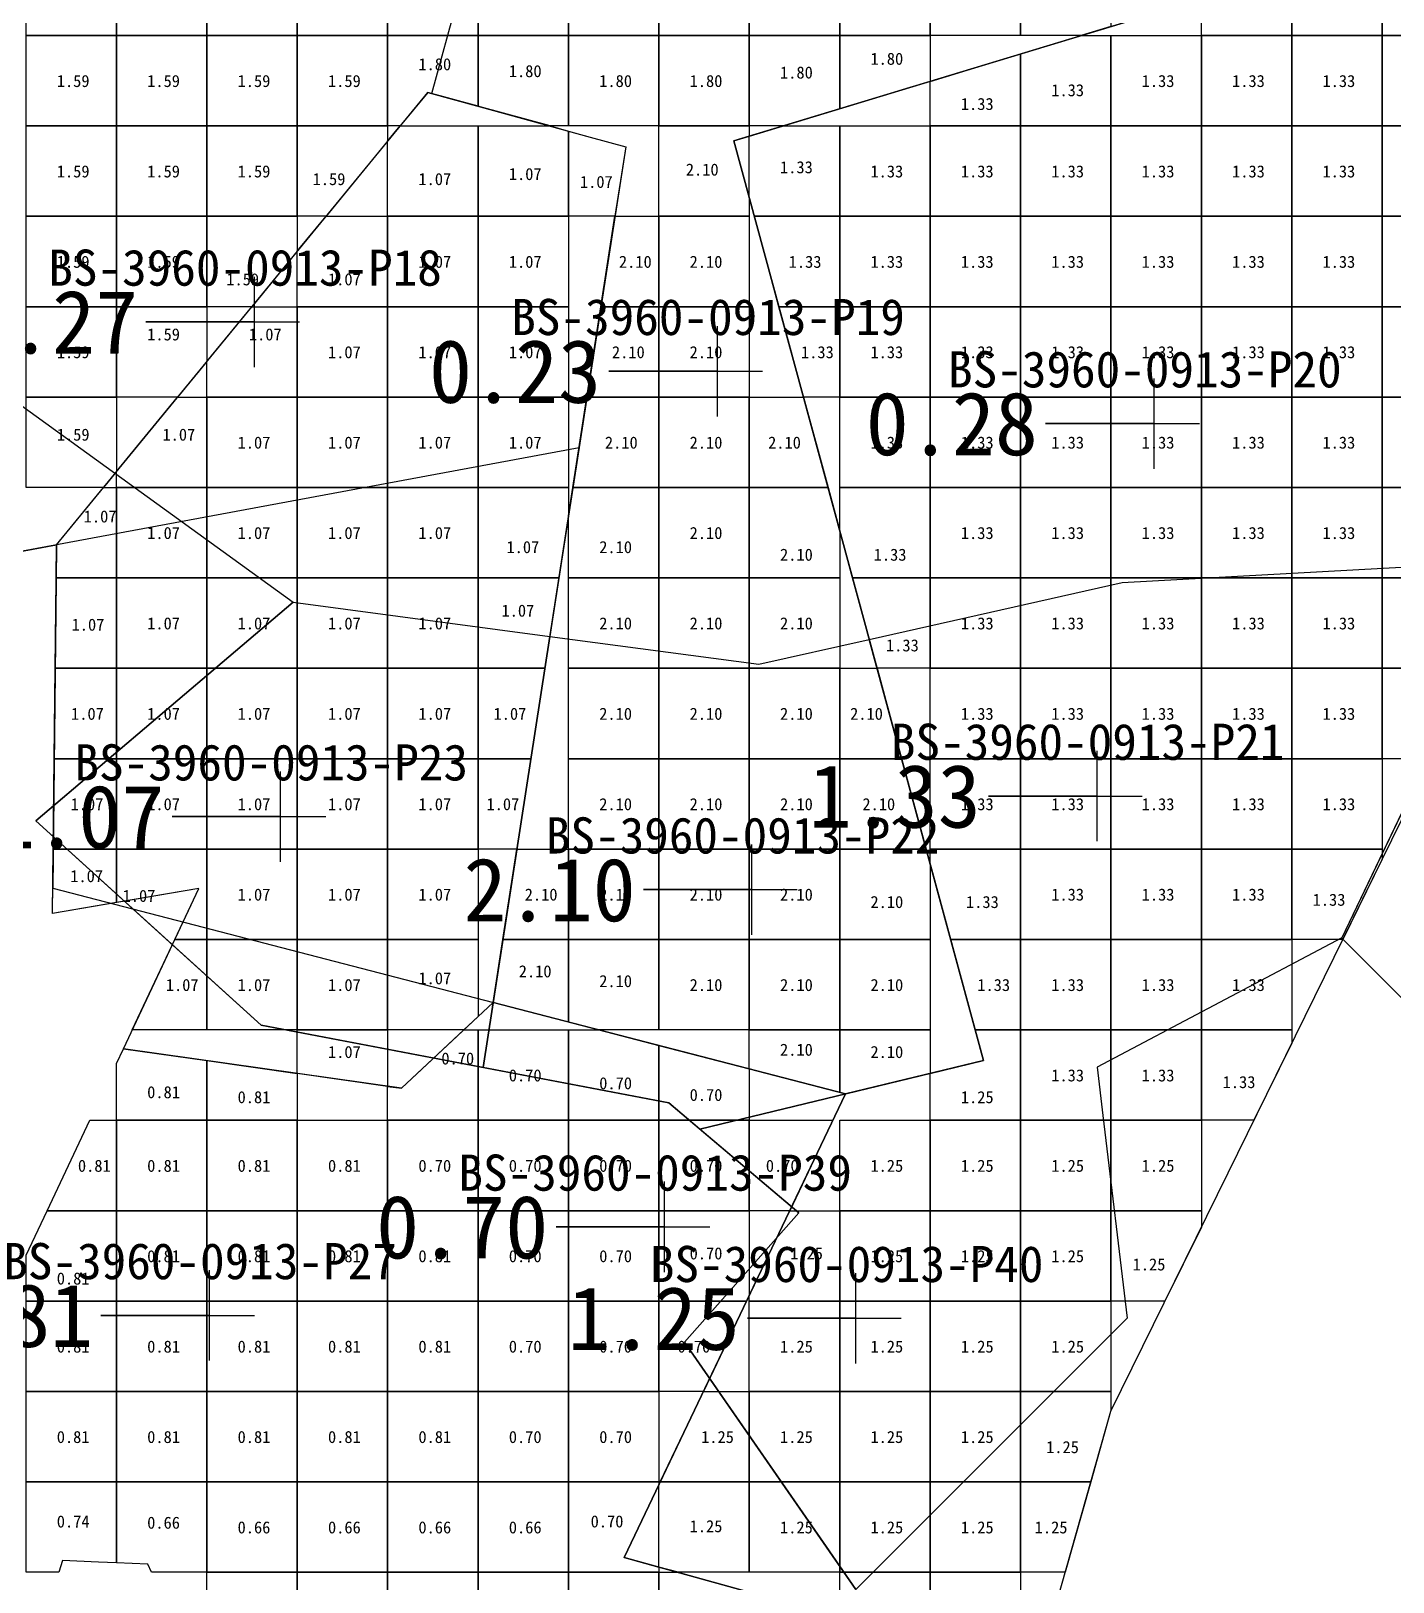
# Model space of a CAD drawing. Header units: metres. Extents: x 469944 to 470089, y 4349673 to 4349766.
# Drawn here: x 469987.31 to 470002.37, y 4349695.63 to 4349712.79 of the extents above; entities that cross this region are included whole.
import ezdxf

# ---------------------------------------------------------------- set-up
doc = ezdxf.new("R2010")
doc.units = ezdxf.units.M
for name, color, linetype in [('0.500-1.000', 4, 'Continuous'), ('1.000-1.500', 5, 'Continuous'), ('1.500-3.000', 1, 'Continuous'), ('点', 7, 'Continuous'), ('爆区方格网', 7, 'Continuous'), ('综合图_历史矿块', 7, 'Continuous'), ('钻孔', 7, 'Continuous')]:
    doc.layers.add(name, color=color, linetype=linetype)
doc.styles.add('CN_TTF', font='simsunb.ttf')

msp = doc.modelspace()

# ---------------------------------------------------------------- linework, layer by layer
at = {"color": 7}
msp.add_line((469991.741, 4349712.099), (469993.932, 4349720.064), dxfattribs=at)
at = {"layer": '0.500-1.000', "color": 4, "lineweight": 30}
msp.add_lwpolyline([(469978.303, 4349691.65), (469978.303, 4349691.65), (469976.85, 4349692.105), (469973.756, 4349696.124), (469973.373, 4349695.982), (469970.705, 4349698.39), (469975.784, 4349703.917), (469982.14, 4349697.607), (469982.78, 4349706.214), (469987.59, 4349707.106), (469987.586, 4349706.712), (469987.549, 4349703.306), (469996.319, 4349701.032), (469993.871, 4349695.905), (469998.433, 4349694.638), (469997.402, 4349691.007), (469995.542, 4349688.427), (469987.229, 4349694.527), (469986.458, 4349692.119), (469973.15, 4349698.134), (469978.528, 4349691.579), (469978.303, 4349691.65)], close=True, dxfattribs=at)
at = {"layer": '1.000-1.500', "color": 5, "lineweight": 30}
for points in [[(469998.433, 4349694.638), (469993.871, 4349695.905), (469996.319, 4349701.032), (469997.845, 4349701.403), (469996.528, 4349706.254), (469995.084, 4349711.574), (469995.256, 4349711.626), (469997.03, 4349712.164), (470001.599, 4349713.551), (470002.945, 4349713.959), (470006.837, 4349712.948), (470005.64, 4349710.512), (470003.317, 4349705.789), (470000.548, 4349700.155), (469999.25, 4349697.517), (469998.433, 4349694.638)], [(469989.166, 4349703.304), (469987.546, 4349703.026), (469987.586, 4349706.712), (469987.586, 4349706.712), (469987.59, 4349707.106), (469991.698, 4349712.111), (469992.278, 4349711.952), (469993.495, 4349711.617), (469993.887, 4349711.509), (469993.037, 4349706.022), (469992.42, 4349702.043), (469991.406, 4349701.094), (469988.331, 4349701.532), (469989.166, 4349703.304)]]:
    msp.add_lwpolyline(points, close=True, dxfattribs=at)
at = {"layer": '1.500-3.000', "color": 1, "lineweight": 30}
msp.add_lwpolyline([(470012.249, 4349724.514), (470009.254, 4349721.596), (470006.95, 4349721.8), (469999.133, 4349722.491), (470002.945, 4349713.959), (470001.599, 4349713.551), (469995.084, 4349711.574), (469996.528, 4349706.254), (469997.845, 4349701.403), (469996.319, 4349701.032), (469992.42, 4349702.043), (469993.371, 4349708.179), (469987.214, 4349707.037)], dxfattribs=at)
at = {"layer": '点', "color": 138, "true_color": 0x004c4c}
for p, q in [((469989.78, 4349709.072), (469989.78, 4349710.072)), ((469989.28, 4349709.572), (469990.28, 4349709.572)), ((469994.901, 4349708.526), (469994.901, 4349709.526)), ((469994.401, 4349709.026), (469995.401, 4349709.026)), ((469999.732, 4349707.947), (469999.732, 4349708.947)), ((469999.232, 4349708.447), (470000.232, 4349708.447)), ((469999.1, 4349703.827), (469999.1, 4349704.827)), ((469990.069, 4349703.599), (469990.069, 4349704.599)), ((469998.6, 4349704.327), (469999.6, 4349704.327)), ((469989.569, 4349704.099), (469990.569, 4349704.099)), ((469995.283, 4349702.791), (469995.283, 4349703.791)), ((469994.783, 4349703.291), (469995.783, 4349703.291)), ((469994.316, 4349699.061), (469994.316, 4349700.061)), ((469993.816, 4349699.561), (469994.816, 4349699.561)), ((469989.282, 4349698.082), (469989.282, 4349699.082)), ((469996.434, 4349698.05), (469996.434, 4349699.05)), ((469988.782, 4349698.582), (469989.782, 4349698.582)), ((469995.934, 4349698.55), (469996.934, 4349698.55))]:
    msp.add_line(p, q, dxfattribs=at)
at = {"layer": '爆区方格网', "color": 1}
for points in [[(469987.254, 4349712.74), (469987.254, 4349713.74), (469988.254, 4349713.74), (469988.254, 4349712.74), (469987.254, 4349712.74)], [(469988.254, 4349712.74), (469988.254, 4349713.74), (469989.254, 4349713.74), (469989.254, 4349712.74), (469988.254, 4349712.74)], [(469989.254, 4349712.74), (469989.254, 4349713.74), (469990.254, 4349713.74), (469990.254, 4349712.74), (469989.254, 4349712.74)], [(469990.254, 4349712.74), (469990.254, 4349713.74), (469991.254, 4349713.74), (469991.254, 4349712.74), (469990.254, 4349712.74)], [(469991.254, 4349712.74), (469991.254, 4349713.74), (469992.254, 4349713.74), (469992.254, 4349712.74), (469991.254, 4349712.74)], [(469992.254, 4349712.74), (469992.254, 4349713.74), (469993.254, 4349713.74), (469993.254, 4349712.74), (469992.254, 4349712.74)], [(469993.254, 4349712.74), (469993.254, 4349713.74), (469994.254, 4349713.74), (469994.254, 4349712.74), (469993.254, 4349712.74)], [(469994.254, 4349712.74), (469994.254, 4349713.74), (469995.254, 4349713.74), (469995.254, 4349712.74), (469994.254, 4349712.74)], [(469995.254, 4349712.74), (469995.254, 4349713.74), (469996.254, 4349713.74), (469996.254, 4349712.74), (469995.254, 4349712.74)], [(469996.254, 4349712.74), (469996.254, 4349713.74), (469997.254, 4349713.74), (469997.254, 4349712.74), (469996.254, 4349712.74)], [(469997.254, 4349712.74), (469997.254, 4349713.74), (469998.254, 4349713.74), (469998.254, 4349712.74), (469997.254, 4349712.74)], [(469998.254, 4349712.74), (469998.254, 4349713.74), (469999.254, 4349713.74), (469999.254, 4349712.839), (469998.926, 4349712.74), (469998.254, 4349712.74)], [(469987.254, 4349711.74), (469987.254, 4349712.74), (469988.254, 4349712.74), (469988.254, 4349711.74), (469987.254, 4349711.74)], [(469988.254, 4349711.74), (469988.254, 4349712.74), (469989.254, 4349712.74), (469989.254, 4349711.74), (469988.254, 4349711.74)], [(469989.254, 4349711.74), (469989.254, 4349712.74), (469990.254, 4349712.74), (469990.254, 4349711.74), (469989.254, 4349711.74)], [(469990.254, 4349711.74), (469990.254, 4349712.74), (469991.254, 4349712.74), (469991.254, 4349711.74), (469990.254, 4349711.74)], [(469991.254, 4349711.74), (469991.254, 4349712.74), (469992.254, 4349712.74), (469992.254, 4349711.958), (469991.698, 4349712.111), (469991.393, 4349711.74), (469991.254, 4349711.74)], [(469992.254, 4349712.74), (469993.254, 4349712.74), (469993.254, 4349711.74), (469993.05, 4349711.74), (469992.278, 4349711.952), (469992.254, 4349711.958), (469992.254, 4349712.74)], [(469993.254, 4349711.74), (469993.254, 4349712.74), (469994.254, 4349712.74), (469994.254, 4349711.74), (469993.254, 4349711.74)], [(469994.254, 4349711.74), (469994.254, 4349712.74), (469995.254, 4349712.74), (469995.254, 4349711.74), (469994.254, 4349711.74)], [(469995.254, 4349711.74), (469995.254, 4349712.74), (469996.254, 4349712.74), (469996.254, 4349711.929), (469995.631, 4349711.74), (469995.254, 4349711.74)], [(469996.254, 4349712.74), (469997.254, 4349712.74), (469997.254, 4349712.232), (469997.03, 4349712.164), (469996.254, 4349711.929), (469996.254, 4349712.74)], [(469987.254, 4349710.74), (469987.254, 4349711.74), (469988.254, 4349711.74), (469988.254, 4349710.74), (469987.254, 4349710.74)], [(469988.254, 4349710.74), (469988.254, 4349711.74), (469989.254, 4349711.74), (469989.254, 4349710.74), (469988.254, 4349710.74)], [(469989.254, 4349710.74), (469989.254, 4349711.74), (469990.254, 4349711.74), (469990.254, 4349710.74), (469989.254, 4349710.74)], [(469990.254, 4349710.74), (469990.254, 4349711.74), (469991.254, 4349711.74), (469991.254, 4349711.571), (469990.572, 4349710.74), (469990.254, 4349710.74)], [(469995.254, 4349710.74), (469994.254, 4349710.74), (469994.254, 4349711.74), (469995.254, 4349711.74), (469995.254, 4349711.625), (469995.084, 4349711.574), (469995.254, 4349710.946), (469995.254, 4349710.74)], [(469987.254, 4349709.74), (469987.254, 4349710.74), (469988.254, 4349710.74), (469988.254, 4349709.74), (469987.254, 4349709.74)], [(469988.254, 4349709.74), (469988.254, 4349710.74), (469989.254, 4349710.74), (469989.254, 4349709.74), (469988.254, 4349709.74)], [(469989.254, 4349709.74), (469989.254, 4349710.74), (469990.254, 4349710.74), (469990.254, 4349710.353), (469989.751, 4349709.74), (469989.254, 4349709.74)], [(469994.254, 4349710.74), (469994.254, 4349709.74), (469993.613, 4349709.74), (469993.768, 4349710.74), (469994.254, 4349710.74)], [(469994.254, 4349709.74), (469994.254, 4349710.74), (469995.254, 4349710.74), (469995.254, 4349709.74), (469994.254, 4349709.74)], [(469987.254, 4349708.74), (469987.254, 4349709.74), (469988.254, 4349709.74), (469988.254, 4349708.74), (469987.254, 4349708.74)], [(469988.254, 4349708.74), (469988.254, 4349709.74), (469989.254, 4349709.74), (469989.254, 4349709.134), (469988.93, 4349708.74), (469988.254, 4349708.74)], [(469994.254, 4349709.74), (469994.254, 4349708.74), (469993.458, 4349708.74), (469993.613, 4349709.74), (469994.254, 4349709.74)], [(469994.254, 4349708.74), (469994.254, 4349709.74), (469995.254, 4349709.74), (469995.254, 4349708.74), (469994.254, 4349708.74)], [(469987.254, 4349707.74), (469987.254, 4349708.74), (469988.254, 4349708.74), (469988.254, 4349707.916), (469988.11, 4349707.74), (469987.254, 4349707.74)], [(469994.254, 4349708.74), (469994.254, 4349707.74), (469993.303, 4349707.74), (469993.458, 4349708.74), (469994.254, 4349708.74)], [(469994.254, 4349707.74), (469994.254, 4349708.74), (469995.254, 4349708.74), (469995.254, 4349707.74), (469994.254, 4349707.74)], [(469995.254, 4349707.74), (469995.254, 4349708.74), (469995.853, 4349708.74), (469996.125, 4349707.74), (469995.254, 4349707.74)], [(469994.254, 4349707.74), (469994.254, 4349706.74), (469993.254, 4349706.74), (469993.254, 4349707.428), (469993.303, 4349707.74), (469994.254, 4349707.74)], [(469994.254, 4349706.74), (469994.254, 4349707.74), (469995.254, 4349707.74), (469995.254, 4349706.74), (469994.254, 4349706.74)], [(469996.254, 4349706.74), (469995.254, 4349706.74), (469995.254, 4349707.74), (469996.125, 4349707.74), (469996.254, 4349707.261), (469996.254, 4349706.74)], [(469993.254, 4349705.74), (469993.254, 4349706.74), (469994.254, 4349706.74), (469994.254, 4349705.74), (469993.254, 4349705.74)], [(469994.254, 4349705.74), (469994.254, 4349706.74), (469995.254, 4349706.74), (469995.254, 4349705.74), (469994.254, 4349705.74)], [(469995.254, 4349705.74), (469995.254, 4349706.74), (469996.254, 4349706.74), (469996.254, 4349705.74), (469995.254, 4349705.74)], [(469993.254, 4349704.74), (469993.254, 4349705.74), (469994.254, 4349705.74), (469994.254, 4349704.74), (469993.254, 4349704.74)], [(469994.254, 4349704.74), (469994.254, 4349705.74), (469995.254, 4349705.74), (469995.254, 4349704.74), (469994.254, 4349704.74)], [(469995.254, 4349704.74), (469995.254, 4349705.74), (469996.254, 4349705.74), (469996.254, 4349704.74), (469995.254, 4349704.74)], [(469996.254, 4349704.74), (469996.254, 4349705.74), (469996.668, 4349705.74), (469996.939, 4349704.74), (469996.254, 4349704.74)], [(469993.254, 4349703.74), (469993.254, 4349704.74), (469994.254, 4349704.74), (469994.254, 4349703.74), (469993.254, 4349703.74)], [(469994.254, 4349703.74), (469994.254, 4349704.74), (469995.254, 4349704.74), (469995.254, 4349703.74), (469994.254, 4349703.74)], [(469995.254, 4349703.74), (469995.254, 4349704.74), (469996.254, 4349704.74), (469996.254, 4349703.74), (469995.254, 4349703.74)], [(469996.254, 4349703.74), (469996.254, 4349704.74), (469996.939, 4349704.74), (469997.21, 4349703.74), (469996.254, 4349703.74)], [(469993.254, 4349703.74), (469993.254, 4349702.74), (469992.528, 4349702.74), (469992.683, 4349703.74), (469993.254, 4349703.74)], [(469993.254, 4349702.74), (469993.254, 4349703.74), (469994.254, 4349703.74), (469994.254, 4349702.74), (469993.254, 4349702.74)], [(469994.254, 4349702.74), (469994.254, 4349703.74), (469995.254, 4349703.74), (469995.254, 4349702.74), (469994.254, 4349702.74)], [(469995.254, 4349702.74), (469995.254, 4349703.74), (469996.254, 4349703.74), (469996.254, 4349702.74), (469995.254, 4349702.74)], [(469997.254, 4349702.74), (469996.254, 4349702.74), (469996.254, 4349703.74), (469997.21, 4349703.74), (469997.254, 4349703.577), (469997.254, 4349702.74)], [(469993.254, 4349702.74), (469993.254, 4349701.827), (469992.42, 4349702.043), (469992.528, 4349702.74), (469993.254, 4349702.74)], [(469993.254, 4349702.74), (469994.254, 4349702.74), (469994.254, 4349701.74), (469993.59, 4349701.74), (469993.254, 4349701.827), (469993.254, 4349702.74)], [(469994.254, 4349701.74), (469994.254, 4349702.74), (469995.254, 4349702.74), (469995.254, 4349701.74), (469994.254, 4349701.74)], [(469995.254, 4349701.74), (469995.254, 4349702.74), (469996.254, 4349702.74), (469996.254, 4349701.74), (469995.254, 4349701.74)], [(469996.254, 4349701.74), (469996.254, 4349702.74), (469997.254, 4349702.74), (469997.254, 4349701.74), (469996.254, 4349701.74)], [(469995.254, 4349701.74), (469996.254, 4349701.74), (469996.254, 4349701.049), (469995.254, 4349701.308), (469995.254, 4349701.74)], [(469996.254, 4349701.74), (469997.254, 4349701.74), (469997.254, 4349701.259), (469996.319, 4349701.032), (469996.254, 4349701.049), (469996.254, 4349701.74)]]:
    msp.add_lwpolyline(points, close=True, dxfattribs=at)
at = {"layer": '爆区方格网', "color": 5}
for points in [[(470002.254, 4349713.74), (470002.254, 4349712.74), (470001.254, 4349712.74), (470001.254, 4349713.446), (470001.599, 4349713.551), (470002.221, 4349713.74), (470002.254, 4349713.74)], [(470002.254, 4349712.74), (470002.254, 4349713.74), (470003.254, 4349713.74), (470003.254, 4349712.74), (470002.254, 4349712.74)], [(470001.254, 4349712.74), (470000.254, 4349712.74), (470000.254, 4349713.143), (470001.254, 4349713.446), (470001.254, 4349712.74)], [(469999.254, 4349712.74), (469999.254, 4349711.74), (469998.254, 4349711.74), (469998.254, 4349712.536), (469998.926, 4349712.74), (469999.254, 4349712.74)], [(469999.254, 4349711.74), (469999.254, 4349712.74), (470000.254, 4349712.74), (470000.254, 4349711.74), (469999.254, 4349711.74)], [(470000.254, 4349711.74), (470000.254, 4349712.74), (470001.254, 4349712.74), (470001.254, 4349711.74), (470000.254, 4349711.74)], [(470001.254, 4349711.74), (470001.254, 4349712.74), (470002.254, 4349712.74), (470002.254, 4349711.74), (470001.254, 4349711.74)], [(470002.254, 4349711.74), (470002.254, 4349712.74), (470003.254, 4349712.74), (470003.254, 4349711.74), (470002.254, 4349711.74)], [(469998.254, 4349711.74), (469997.254, 4349711.74), (469997.254, 4349712.232), (469998.254, 4349712.536), (469998.254, 4349711.74)], [(469992.254, 4349711.74), (469992.254, 4349710.74), (469991.254, 4349710.74), (469991.254, 4349711.571), (469991.393, 4349711.74), (469992.254, 4349711.74)], [(469993.254, 4349710.74), (469992.254, 4349710.74), (469992.254, 4349711.74), (469993.05, 4349711.74), (469993.254, 4349711.683), (469993.254, 4349710.74)], [(469993.254, 4349710.74), (469993.254, 4349711.683), (469993.495, 4349711.617), (469993.887, 4349711.509), (469993.768, 4349710.74), (469993.254, 4349710.74)], [(469996.254, 4349711.74), (469996.254, 4349710.74), (469995.31, 4349710.74), (469995.254, 4349710.946), (469995.254, 4349711.625), (469995.256, 4349711.626), (469995.631, 4349711.74), (469996.254, 4349711.74)], [(469996.254, 4349710.74), (469996.254, 4349711.74), (469997.254, 4349711.74), (469997.254, 4349710.74), (469996.254, 4349710.74)], [(469997.254, 4349710.74), (469997.254, 4349711.74), (469998.254, 4349711.74), (469998.254, 4349710.74), (469997.254, 4349710.74)], [(469998.254, 4349710.74), (469998.254, 4349711.74), (469999.254, 4349711.74), (469999.254, 4349710.74), (469998.254, 4349710.74)], [(469999.254, 4349710.74), (469999.254, 4349711.74), (470000.254, 4349711.74), (470000.254, 4349710.74), (469999.254, 4349710.74)], [(470000.254, 4349710.74), (470000.254, 4349711.74), (470001.254, 4349711.74), (470001.254, 4349710.74), (470000.254, 4349710.74)], [(470001.254, 4349710.74), (470001.254, 4349711.74), (470002.254, 4349711.74), (470002.254, 4349710.74), (470001.254, 4349710.74)], [(470002.254, 4349710.74), (470002.254, 4349711.74), (470003.254, 4349711.74), (470003.254, 4349710.74), (470002.254, 4349710.74)], [(469991.254, 4349710.74), (469991.254, 4349709.74), (469990.254, 4349709.74), (469990.254, 4349710.353), (469990.572, 4349710.74), (469991.254, 4349710.74)], [(469991.254, 4349709.74), (469991.254, 4349710.74), (469992.254, 4349710.74), (469992.254, 4349709.74), (469991.254, 4349709.74)], [(469992.254, 4349709.74), (469992.254, 4349710.74), (469993.254, 4349710.74), (469993.254, 4349709.74), (469992.254, 4349709.74)], [(469996.254, 4349710.74), (469996.254, 4349709.74), (469995.582, 4349709.74), (469995.31, 4349710.74), (469996.254, 4349710.74)], [(469996.254, 4349709.74), (469996.254, 4349710.74), (469997.254, 4349710.74), (469997.254, 4349709.74), (469996.254, 4349709.74)], [(469997.254, 4349709.74), (469997.254, 4349710.74), (469998.254, 4349710.74), (469998.254, 4349709.74), (469997.254, 4349709.74)], [(469998.254, 4349709.74), (469998.254, 4349710.74), (469999.254, 4349710.74), (469999.254, 4349709.74), (469998.254, 4349709.74)], [(469999.254, 4349709.74), (469999.254, 4349710.74), (470000.254, 4349710.74), (470000.254, 4349709.74), (469999.254, 4349709.74)], [(470000.254, 4349709.74), (470000.254, 4349710.74), (470001.254, 4349710.74), (470001.254, 4349709.74), (470000.254, 4349709.74)], [(470001.254, 4349709.74), (470001.254, 4349710.74), (470002.254, 4349710.74), (470002.254, 4349709.74), (470001.254, 4349709.74)], [(470002.254, 4349709.74), (470002.254, 4349710.74), (470003.254, 4349710.74), (470003.254, 4349709.74), (470002.254, 4349709.74)], [(469990.254, 4349709.74), (469990.254, 4349708.74), (469989.254, 4349708.74), (469989.254, 4349709.134), (469989.751, 4349709.74), (469990.254, 4349709.74)], [(469990.254, 4349708.74), (469990.254, 4349709.74), (469991.254, 4349709.74), (469991.254, 4349708.74), (469990.254, 4349708.74)], [(469991.254, 4349708.74), (469991.254, 4349709.74), (469992.254, 4349709.74), (469992.254, 4349708.74), (469991.254, 4349708.74)], [(469992.254, 4349708.74), (469992.254, 4349709.74), (469993.254, 4349709.74), (469993.254, 4349708.74), (469992.254, 4349708.74)], [(469996.254, 4349709.74), (469996.254, 4349708.74), (469995.853, 4349708.74), (469995.582, 4349709.74), (469996.254, 4349709.74)], [(469996.254, 4349708.74), (469996.254, 4349709.74), (469997.254, 4349709.74), (469997.254, 4349708.74), (469996.254, 4349708.74)], [(469997.254, 4349708.74), (469997.254, 4349709.74), (469998.254, 4349709.74), (469998.254, 4349708.74), (469997.254, 4349708.74)], [(469998.254, 4349708.74), (469998.254, 4349709.74), (469999.254, 4349709.74), (469999.254, 4349708.74), (469998.254, 4349708.74)], [(469999.254, 4349708.74), (469999.254, 4349709.74), (470000.254, 4349709.74), (470000.254, 4349708.74), (469999.254, 4349708.74)], [(470000.254, 4349708.74), (470000.254, 4349709.74), (470001.254, 4349709.74), (470001.254, 4349708.74), (470000.254, 4349708.74)], [(470001.254, 4349708.74), (470001.254, 4349709.74), (470002.254, 4349709.74), (470002.254, 4349708.74), (470001.254, 4349708.74)], [(470002.254, 4349708.74), (470002.254, 4349709.74), (470003.254, 4349709.74), (470003.254, 4349708.74), (470002.254, 4349708.74)], [(469989.254, 4349708.74), (469989.254, 4349707.74), (469988.254, 4349707.74), (469988.254, 4349707.916), (469988.93, 4349708.74), (469989.254, 4349708.74)], [(469989.254, 4349707.74), (469989.254, 4349708.74), (469990.254, 4349708.74), (469990.254, 4349707.74), (469989.254, 4349707.74)], [(469990.254, 4349707.74), (469990.254, 4349708.74), (469991.254, 4349708.74), (469991.254, 4349707.74), (469990.254, 4349707.74)], [(469991.254, 4349707.74), (469991.254, 4349708.74), (469992.254, 4349708.74), (469992.254, 4349707.74), (469991.254, 4349707.74)], [(469992.254, 4349707.74), (469992.254, 4349708.74), (469993.254, 4349708.74), (469993.254, 4349707.74), (469992.254, 4349707.74)], [(469996.254, 4349707.74), (469996.254, 4349708.74), (469997.254, 4349708.74), (469997.254, 4349707.74), (469996.254, 4349707.74)], [(469997.254, 4349707.74), (469997.254, 4349708.74), (469998.254, 4349708.74), (469998.254, 4349707.74), (469997.254, 4349707.74)], [(469998.254, 4349707.74), (469998.254, 4349708.74), (469999.254, 4349708.74), (469999.254, 4349707.74), (469998.254, 4349707.74)], [(469999.254, 4349707.74), (469999.254, 4349708.74), (470000.254, 4349708.74), (470000.254, 4349707.74), (469999.254, 4349707.74)], [(470000.254, 4349707.74), (470000.254, 4349708.74), (470001.254, 4349708.74), (470001.254, 4349707.74), (470000.254, 4349707.74)], [(470001.254, 4349707.74), (470001.254, 4349708.74), (470002.254, 4349708.74), (470002.254, 4349707.74), (470001.254, 4349707.74)], [(470002.254, 4349707.74), (470002.254, 4349708.74), (470003.254, 4349708.74), (470003.254, 4349707.74), (470002.254, 4349707.74)], [(469988.254, 4349707.74), (469988.254, 4349706.74), (469987.586, 4349706.74), (469987.59, 4349707.106), (469988.11, 4349707.74), (469988.254, 4349707.74)], [(469988.254, 4349706.74), (469988.254, 4349707.74), (469989.254, 4349707.74), (469989.254, 4349706.74), (469988.254, 4349706.74)], [(469989.254, 4349706.74), (469989.254, 4349707.74), (469990.254, 4349707.74), (469990.254, 4349706.74), (469989.254, 4349706.74)], [(469990.254, 4349706.74), (469990.254, 4349707.74), (469991.254, 4349707.74), (469991.254, 4349706.74), (469990.254, 4349706.74)], [(469991.254, 4349706.74), (469991.254, 4349707.74), (469992.254, 4349707.74), (469992.254, 4349706.74), (469991.254, 4349706.74)], [(469992.254, 4349706.74), (469992.254, 4349707.74), (469993.254, 4349707.74), (469993.254, 4349707.428), (469993.148, 4349706.74), (469992.254, 4349706.74)], [(469996.254, 4349707.74), (469997.254, 4349707.74), (469997.254, 4349706.74), (469996.396, 4349706.74), (469996.254, 4349707.261), (469996.254, 4349707.74)], [(469997.254, 4349706.74), (469997.254, 4349707.74), (469998.254, 4349707.74), (469998.254, 4349706.74), (469997.254, 4349706.74)], [(469998.254, 4349706.74), (469998.254, 4349707.74), (469999.254, 4349707.74), (469999.254, 4349706.74), (469998.254, 4349706.74)], [(469999.254, 4349706.74), (469999.254, 4349707.74), (470000.254, 4349707.74), (470000.254, 4349706.74), (469999.254, 4349706.74)], [(470000.254, 4349706.74), (470000.254, 4349707.74), (470001.254, 4349707.74), (470001.254, 4349706.74), (470000.254, 4349706.74)], [(470001.254, 4349706.74), (470001.254, 4349707.74), (470002.254, 4349707.74), (470002.254, 4349706.74), (470001.254, 4349706.74)], [(470002.254, 4349706.74), (470002.254, 4349707.74), (470003.254, 4349707.74), (470003.254, 4349706.74), (470002.254, 4349706.74)], [(469988.254, 4349706.74), (469988.254, 4349705.74), (469987.575, 4349705.74), (469987.586, 4349706.712), (469987.586, 4349706.712), (469987.586, 4349706.74), (469988.254, 4349706.74)], [(469988.254, 4349705.74), (469988.254, 4349706.74), (469989.254, 4349706.74), (469989.254, 4349705.74), (469988.254, 4349705.74)], [(469989.254, 4349705.74), (469989.254, 4349706.74), (469990.254, 4349706.74), (469990.254, 4349705.74), (469989.254, 4349705.74)], [(469990.254, 4349705.74), (469990.254, 4349706.74), (469991.254, 4349706.74), (469991.254, 4349705.74), (469990.254, 4349705.74)], [(469991.254, 4349705.74), (469991.254, 4349706.74), (469992.254, 4349706.74), (469992.254, 4349705.74), (469991.254, 4349705.74)], [(469992.254, 4349705.74), (469992.254, 4349706.74), (469993.148, 4349706.74), (469993.037, 4349706.022), (469992.993, 4349705.74), (469992.254, 4349705.74)], [(469997.254, 4349706.74), (469997.254, 4349705.74), (469996.668, 4349705.74), (469996.528, 4349706.254), (469996.396, 4349706.74), (469997.254, 4349706.74)], [(469997.254, 4349705.74), (469997.254, 4349706.74), (469998.254, 4349706.74), (469998.254, 4349705.74), (469997.254, 4349705.74)], [(469998.254, 4349705.74), (469998.254, 4349706.74), (469999.254, 4349706.74), (469999.254, 4349705.74), (469998.254, 4349705.74)], [(469999.254, 4349705.74), (469999.254, 4349706.74), (470000.254, 4349706.74), (470000.254, 4349705.74), (469999.254, 4349705.74)], [(470000.254, 4349705.74), (470000.254, 4349706.74), (470001.254, 4349706.74), (470001.254, 4349705.74), (470000.254, 4349705.74)], [(470001.254, 4349705.74), (470001.254, 4349706.74), (470002.254, 4349706.74), (470002.254, 4349705.74), (470001.254, 4349705.74)], [(470002.254, 4349705.74), (470002.254, 4349706.74), (470003.254, 4349706.74), (470003.254, 4349705.74), (470002.254, 4349705.74)], [(469988.254, 4349705.74), (469988.254, 4349704.74), (469987.565, 4349704.74), (469987.575, 4349705.74), (469988.254, 4349705.74)], [(469988.254, 4349704.74), (469988.254, 4349705.74), (469989.254, 4349705.74), (469989.254, 4349704.74), (469988.254, 4349704.74)], [(469989.254, 4349704.74), (469989.254, 4349705.74), (469990.254, 4349705.74), (469990.254, 4349704.74), (469989.254, 4349704.74)], [(469990.254, 4349704.74), (469990.254, 4349705.74), (469991.254, 4349705.74), (469991.254, 4349704.74), (469990.254, 4349704.74)], [(469991.254, 4349704.74), (469991.254, 4349705.74), (469992.254, 4349705.74), (469992.254, 4349704.74), (469991.254, 4349704.74)], [(469992.254, 4349704.74), (469992.254, 4349705.74), (469992.993, 4349705.74), (469992.838, 4349704.74), (469992.254, 4349704.74)], [(469997.254, 4349704.74), (469997.254, 4349705.74), (469998.254, 4349705.74), (469998.254, 4349704.74), (469997.254, 4349704.74)], [(469998.254, 4349704.74), (469998.254, 4349705.74), (469999.254, 4349705.74), (469999.254, 4349704.74), (469998.254, 4349704.74)], [(469999.254, 4349704.74), (469999.254, 4349705.74), (470000.254, 4349705.74), (470000.254, 4349704.74), (469999.254, 4349704.74)], [(470000.254, 4349704.74), (470000.254, 4349705.74), (470001.254, 4349705.74), (470001.254, 4349704.74), (470000.254, 4349704.74)], [(470001.254, 4349704.74), (470001.254, 4349705.74), (470002.254, 4349705.74), (470002.254, 4349704.74), (470001.254, 4349704.74)], [(470002.254, 4349704.74), (470002.254, 4349705.74), (470003.254, 4349705.74), (470003.254, 4349705.661), (470002.801, 4349704.74), (470002.254, 4349704.74)], [(469988.254, 4349704.74), (469988.254, 4349703.74), (469987.554, 4349703.74), (469987.565, 4349704.74), (469988.254, 4349704.74)], [(469988.254, 4349703.74), (469988.254, 4349704.74), (469989.254, 4349704.74), (469989.254, 4349703.74), (469988.254, 4349703.74)], [(469989.254, 4349703.74), (469989.254, 4349704.74), (469990.254, 4349704.74), (469990.254, 4349703.74), (469989.254, 4349703.74)], [(469990.254, 4349703.74), (469990.254, 4349704.74), (469991.254, 4349704.74), (469991.254, 4349703.74), (469990.254, 4349703.74)], [(469991.254, 4349703.74), (469991.254, 4349704.74), (469992.254, 4349704.74), (469992.254, 4349703.74), (469991.254, 4349703.74)], [(469992.254, 4349703.74), (469992.254, 4349704.74), (469992.838, 4349704.74), (469992.683, 4349703.74), (469992.254, 4349703.74)], [(469997.254, 4349703.74), (469997.254, 4349704.74), (469998.254, 4349704.74), (469998.254, 4349703.74), (469997.254, 4349703.74)], [(469998.254, 4349703.74), (469998.254, 4349704.74), (469999.254, 4349704.74), (469999.254, 4349703.74), (469998.254, 4349703.74)], [(469999.254, 4349703.74), (469999.254, 4349704.74), (470000.254, 4349704.74), (470000.254, 4349703.74), (469999.254, 4349703.74)], [(470000.254, 4349703.74), (470000.254, 4349704.74), (470001.254, 4349704.74), (470001.254, 4349703.74), (470000.254, 4349703.74)], [(470001.254, 4349703.74), (470001.254, 4349704.74), (470002.254, 4349704.74), (470002.254, 4349703.74), (470001.254, 4349703.74)], [(469988.254, 4349703.74), (469988.254, 4349703.148), (469987.546, 4349703.026), (469987.554, 4349703.74), (469988.254, 4349703.74)], [(469988.254, 4349703.74), (469989.254, 4349703.74), (469989.254, 4349702.74), (469988.901, 4349702.74), (469989.166, 4349703.304), (469988.254, 4349703.148), (469988.254, 4349703.74)], [(469989.254, 4349702.74), (469989.254, 4349703.74), (469990.254, 4349703.74), (469990.254, 4349702.74), (469989.254, 4349702.74)], [(469990.254, 4349702.74), (469990.254, 4349703.74), (469991.254, 4349703.74), (469991.254, 4349702.74), (469990.254, 4349702.74)], [(469991.254, 4349702.74), (469991.254, 4349703.74), (469992.254, 4349703.74), (469992.254, 4349702.74), (469991.254, 4349702.74)], [(469997.254, 4349703.74), (469998.254, 4349703.74), (469998.254, 4349702.74), (469997.482, 4349702.74), (469997.254, 4349703.577), (469997.254, 4349703.74)], [(469998.254, 4349702.74), (469998.254, 4349703.74), (469999.254, 4349703.74), (469999.254, 4349702.74), (469998.254, 4349702.74)], [(469999.254, 4349702.74), (469999.254, 4349703.74), (470000.254, 4349703.74), (470000.254, 4349702.74), (469999.254, 4349702.74)], [(470000.254, 4349702.74), (470000.254, 4349703.74), (470001.254, 4349703.74), (470001.254, 4349702.74), (470000.254, 4349702.74)], [(470001.254, 4349702.74), (470001.254, 4349703.74), (470002.254, 4349703.74), (470002.254, 4349703.627), (470001.818, 4349702.74), (470001.254, 4349702.74)], [(469989.254, 4349702.74), (469989.254, 4349701.74), (469988.429, 4349701.74), (469988.901, 4349702.74), (469989.254, 4349702.74)], [(469989.254, 4349701.74), (469989.254, 4349702.74), (469990.254, 4349702.74), (469990.254, 4349701.74), (469989.254, 4349701.74)], [(469990.254, 4349701.74), (469990.254, 4349702.74), (469991.254, 4349702.74), (469991.254, 4349701.74), (469990.254, 4349701.74)], [(469991.254, 4349701.74), (469991.254, 4349702.74), (469992.254, 4349702.74), (469992.254, 4349701.888), (469992.096, 4349701.74), (469991.254, 4349701.74)], [(469998.254, 4349702.74), (469998.254, 4349701.74), (469997.753, 4349701.74), (469997.482, 4349702.74), (469998.254, 4349702.74)], [(469998.254, 4349701.74), (469998.254, 4349702.74), (469999.254, 4349702.74), (469999.254, 4349701.74), (469998.254, 4349701.74)], [(469999.254, 4349701.74), (469999.254, 4349702.74), (470000.254, 4349702.74), (470000.254, 4349701.74), (469999.254, 4349701.74)], [(470000.254, 4349701.74), (470000.254, 4349702.74), (470001.254, 4349702.74), (470001.254, 4349701.74), (470000.254, 4349701.74)], [(469990.254, 4349701.74), (469991.254, 4349701.74), (469991.254, 4349701.115), (469990.254, 4349701.258), (469990.254, 4349701.74)], [(469998.254, 4349701.74), (469998.254, 4349700.74), (469997.254, 4349700.74), (469997.254, 4349701.259), (469997.845, 4349701.403), (469997.753, 4349701.74), (469998.254, 4349701.74)], [(469998.254, 4349700.74), (469998.254, 4349701.74), (469999.254, 4349701.74), (469999.254, 4349700.74), (469998.254, 4349700.74)], [(469999.254, 4349700.74), (469999.254, 4349701.74), (470000.254, 4349701.74), (470000.254, 4349700.74), (469999.254, 4349700.74)], [(470000.254, 4349700.74), (470000.254, 4349701.74), (470001.254, 4349701.74), (470001.254, 4349701.593), (470000.835, 4349700.74), (470000.254, 4349700.74)], [(469996.254, 4349699.74), (469996.254, 4349700.74), (469997.254, 4349700.74), (469997.254, 4349699.74), (469996.254, 4349699.74)], [(469997.254, 4349699.74), (469997.254, 4349700.74), (469998.254, 4349700.74), (469998.254, 4349699.74), (469997.254, 4349699.74)], [(469998.254, 4349699.74), (469998.254, 4349700.74), (469999.254, 4349700.74), (469999.254, 4349699.74), (469998.254, 4349699.74)], [(469999.254, 4349699.74), (469999.254, 4349700.74), (470000.254, 4349700.74), (470000.254, 4349699.74), (469999.254, 4349699.74)], [(469996.254, 4349699.74), (469996.254, 4349698.74), (469995.254, 4349698.74), (469995.254, 4349698.803), (469995.702, 4349699.74), (469996.254, 4349699.74)], [(469996.254, 4349698.74), (469996.254, 4349699.74), (469997.254, 4349699.74), (469997.254, 4349698.74), (469996.254, 4349698.74)], [(469997.254, 4349698.74), (469997.254, 4349699.74), (469998.254, 4349699.74), (469998.254, 4349698.74), (469997.254, 4349698.74)], [(469998.254, 4349698.74), (469998.254, 4349699.74), (469999.254, 4349699.74), (469999.254, 4349698.74), (469998.254, 4349698.74)], [(469999.254, 4349698.74), (469999.254, 4349699.74), (470000.254, 4349699.74), (470000.254, 4349699.559), (469999.852, 4349698.74), (469999.254, 4349698.74)], [(469995.254, 4349697.74), (469995.254, 4349698.74), (469996.254, 4349698.74), (469996.254, 4349697.74), (469995.254, 4349697.74)], [(469996.254, 4349697.74), (469996.254, 4349698.74), (469997.254, 4349698.74), (469997.254, 4349697.74), (469996.254, 4349697.74)], [(469997.254, 4349697.74), (469997.254, 4349698.74), (469998.254, 4349698.74), (469998.254, 4349697.74), (469997.254, 4349697.74)], [(469998.254, 4349697.74), (469998.254, 4349698.74), (469999.254, 4349698.74), (469999.254, 4349697.74), (469998.254, 4349697.74)], [(469995.254, 4349697.74), (469995.254, 4349696.74), (469994.269, 4349696.74), (469994.747, 4349697.74), (469995.254, 4349697.74)], [(469995.254, 4349696.74), (469995.254, 4349697.74), (469996.254, 4349697.74), (469996.254, 4349696.74), (469995.254, 4349696.74)], [(469996.254, 4349696.74), (469996.254, 4349697.74), (469997.254, 4349697.74), (469997.254, 4349696.74), (469996.254, 4349696.74)], [(469997.254, 4349696.74), (469997.254, 4349697.74), (469998.254, 4349697.74), (469998.254, 4349696.74), (469997.254, 4349696.74)], [(469998.254, 4349696.74), (469998.254, 4349697.74), (469999.254, 4349697.74), (469999.254, 4349697.525), (469999.25, 4349697.517), (469999.03, 4349696.74), (469998.254, 4349696.74)], [(469995.254, 4349696.74), (469995.254, 4349695.74), (469994.467, 4349695.74), (469994.254, 4349695.798), (469994.254, 4349696.708), (469994.269, 4349696.74), (469995.254, 4349696.74)], [(469995.254, 4349695.74), (469995.254, 4349696.74), (469996.254, 4349696.74), (469996.254, 4349695.74), (469995.254, 4349695.74)], [(469996.254, 4349695.74), (469996.254, 4349696.74), (469997.254, 4349696.74), (469997.254, 4349695.74), (469996.254, 4349695.74)], [(469997.254, 4349695.74), (469997.254, 4349696.74), (469998.254, 4349696.74), (469998.254, 4349695.74), (469997.254, 4349695.74)], [(469998.254, 4349695.74), (469998.254, 4349696.74), (469999.03, 4349696.74), (469998.746, 4349695.74), (469998.254, 4349695.74)], [(469996.254, 4349695.74), (469997.254, 4349695.74), (469997.254, 4349694.965), (469996.254, 4349695.243), (469996.254, 4349695.74)], [(469997.254, 4349695.74), (469998.254, 4349695.74), (469998.254, 4349694.74), (469998.067, 4349694.74), (469997.254, 4349694.965), (469997.254, 4349695.74)]]:
    msp.add_lwpolyline(points, close=True, dxfattribs=at)
at = {"layer": '爆区方格网', "color": 4}
for points in [[(469992.254, 4349701.74), (469992.254, 4349700.74), (469991.254, 4349700.74), (469991.254, 4349701.115), (469991.406, 4349701.094), (469992.096, 4349701.74), (469992.254, 4349701.74)], [(469992.254, 4349700.74), (469992.254, 4349701.74), (469993.254, 4349701.74), (469993.254, 4349700.74), (469992.254, 4349700.74)], [(469994.254, 4349700.74), (469993.254, 4349700.74), (469993.254, 4349701.74), (469993.59, 4349701.74), (469994.254, 4349701.567), (469994.254, 4349700.74)], [(469989.254, 4349700.74), (469988.254, 4349700.74), (469988.254, 4349701.369), (469988.331, 4349701.532), (469989.254, 4349701.401), (469989.254, 4349700.74)], [(469995.254, 4349700.74), (469994.254, 4349700.74), (469994.254, 4349701.567), (469995.254, 4349701.308), (469995.254, 4349700.74)], [(469990.254, 4349700.74), (469989.254, 4349700.74), (469989.254, 4349701.401), (469990.254, 4349701.258), (469990.254, 4349700.74)], [(469988.254, 4349700.74), (469988.254, 4349699.74), (469987.486, 4349699.74), (469987.958, 4349700.74), (469988.254, 4349700.74)], [(469988.254, 4349699.74), (469988.254, 4349700.74), (469989.254, 4349700.74), (469989.254, 4349699.74), (469988.254, 4349699.74)], [(469989.254, 4349699.74), (469989.254, 4349700.74), (469990.254, 4349700.74), (469990.254, 4349699.74), (469989.254, 4349699.74)], [(469990.254, 4349699.74), (469990.254, 4349700.74), (469991.254, 4349700.74), (469991.254, 4349699.74), (469990.254, 4349699.74)], [(469991.254, 4349699.74), (469991.254, 4349700.74), (469992.254, 4349700.74), (469992.254, 4349699.74), (469991.254, 4349699.74)], [(469992.254, 4349699.74), (469992.254, 4349700.74), (469993.254, 4349700.74), (469993.254, 4349699.74), (469992.254, 4349699.74)], [(469993.254, 4349699.74), (469993.254, 4349700.74), (469994.254, 4349700.74), (469994.254, 4349699.74), (469993.254, 4349699.74)], [(469994.254, 4349699.74), (469994.254, 4349700.74), (469995.254, 4349700.74), (469995.254, 4349699.74), (469994.254, 4349699.74)], [(469995.254, 4349699.74), (469995.254, 4349700.74), (469996.179, 4349700.74), (469995.702, 4349699.74), (469995.254, 4349699.74)], [(469988.254, 4349699.74), (469988.254, 4349698.74), (469987.254, 4349698.74), (469987.254, 4349699.247), (469987.486, 4349699.74), (469988.254, 4349699.74)], [(469988.254, 4349698.74), (469988.254, 4349699.74), (469989.254, 4349699.74), (469989.254, 4349698.74), (469988.254, 4349698.74)], [(469989.254, 4349698.74), (469989.254, 4349699.74), (469990.254, 4349699.74), (469990.254, 4349698.74), (469989.254, 4349698.74)], [(469990.254, 4349698.74), (469990.254, 4349699.74), (469991.254, 4349699.74), (469991.254, 4349698.74), (469990.254, 4349698.74)], [(469991.254, 4349698.74), (469991.254, 4349699.74), (469992.254, 4349699.74), (469992.254, 4349698.74), (469991.254, 4349698.74)], [(469992.254, 4349698.74), (469992.254, 4349699.74), (469993.254, 4349699.74), (469993.254, 4349698.74), (469992.254, 4349698.74)], [(469993.254, 4349698.74), (469993.254, 4349699.74), (469994.254, 4349699.74), (469994.254, 4349698.74), (469993.254, 4349698.74)], [(469994.254, 4349698.74), (469994.254, 4349699.74), (469995.254, 4349699.74), (469995.254, 4349698.803), (469995.224, 4349698.74), (469994.254, 4349698.74)], [(469987.254, 4349697.74), (469987.254, 4349698.74), (469988.254, 4349698.74), (469988.254, 4349697.74), (469987.254, 4349697.74)], [(469988.254, 4349697.74), (469988.254, 4349698.74), (469989.254, 4349698.74), (469989.254, 4349697.74), (469988.254, 4349697.74)], [(469989.254, 4349697.74), (469989.254, 4349698.74), (469990.254, 4349698.74), (469990.254, 4349697.74), (469989.254, 4349697.74)], [(469990.254, 4349697.74), (469990.254, 4349698.74), (469991.254, 4349698.74), (469991.254, 4349697.74), (469990.254, 4349697.74)], [(469991.254, 4349697.74), (469991.254, 4349698.74), (469992.254, 4349698.74), (469992.254, 4349697.74), (469991.254, 4349697.74)], [(469992.254, 4349697.74), (469992.254, 4349698.74), (469993.254, 4349698.74), (469993.254, 4349697.74), (469992.254, 4349697.74)], [(469993.254, 4349697.74), (469993.254, 4349698.74), (469994.254, 4349698.74), (469994.254, 4349697.74), (469993.254, 4349697.74)], [(469994.254, 4349697.74), (469994.254, 4349698.74), (469995.224, 4349698.74), (469994.747, 4349697.74), (469994.254, 4349697.74)], [(469987.254, 4349696.74), (469987.254, 4349697.74), (469988.254, 4349697.74), (469988.254, 4349696.74), (469987.254, 4349696.74)], [(469988.254, 4349696.74), (469988.254, 4349697.74), (469989.254, 4349697.74), (469989.254, 4349696.74), (469988.254, 4349696.74)], [(469989.254, 4349696.74), (469989.254, 4349697.74), (469990.254, 4349697.74), (469990.254, 4349696.74), (469989.254, 4349696.74)], [(469990.254, 4349696.74), (469990.254, 4349697.74), (469991.254, 4349697.74), (469991.254, 4349696.74), (469990.254, 4349696.74)], [(469991.254, 4349696.74), (469991.254, 4349697.74), (469992.254, 4349697.74), (469992.254, 4349696.74), (469991.254, 4349696.74)], [(469992.254, 4349696.74), (469992.254, 4349697.74), (469993.254, 4349697.74), (469993.254, 4349696.74), (469992.254, 4349696.74)], [(469993.254, 4349696.74), (469993.254, 4349697.74), (469994.254, 4349697.74), (469994.254, 4349696.74), (469993.254, 4349696.74)], [(469987.254, 4349695.74), (469987.254, 4349696.74), (469988.254, 4349696.74), (469988.254, 4349695.844), (469988.054, 4349695.853), (469987.659, 4349695.871), (469987.617, 4349695.74), (469987.254, 4349695.74)], [(469988.254, 4349696.74), (469989.254, 4349696.74), (469989.254, 4349695.74), (469988.642, 4349695.74), (469988.603, 4349695.828), (469988.254, 4349695.844), (469988.254, 4349696.74)], [(469989.254, 4349695.74), (469989.254, 4349696.74), (469990.254, 4349696.74), (469990.254, 4349695.74), (469989.254, 4349695.74)], [(469990.254, 4349695.74), (469990.254, 4349696.74), (469991.254, 4349696.74), (469991.254, 4349695.74), (469990.254, 4349695.74)], [(469991.254, 4349695.74), (469991.254, 4349696.74), (469992.254, 4349696.74), (469992.254, 4349695.74), (469991.254, 4349695.74)], [(469992.254, 4349695.74), (469992.254, 4349696.74), (469993.254, 4349696.74), (469993.254, 4349695.74), (469992.254, 4349695.74)], [(469994.254, 4349695.74), (469993.254, 4349695.74), (469993.254, 4349696.74), (469994.254, 4349696.74), (469994.254, 4349696.708), (469993.871, 4349695.905), (469994.254, 4349695.798), (469994.254, 4349695.74)], [(469989.254, 4349694.74), (469989.254, 4349695.74), (469990.254, 4349695.74), (469990.254, 4349694.74), (469989.254, 4349694.74)], [(469990.254, 4349694.74), (469990.254, 4349695.74), (469991.254, 4349695.74), (469991.254, 4349694.74), (469990.254, 4349694.74)], [(469991.254, 4349694.74), (469991.254, 4349695.74), (469992.254, 4349695.74), (469992.254, 4349694.74), (469991.254, 4349694.74)], [(469992.254, 4349694.74), (469992.254, 4349695.74), (469993.254, 4349695.74), (469993.254, 4349694.74), (469992.254, 4349694.74)], [(469993.254, 4349694.74), (469993.254, 4349695.74), (469994.254, 4349695.74), (469994.254, 4349694.74), (469993.254, 4349694.74)], [(469995.254, 4349694.74), (469994.254, 4349694.74), (469994.254, 4349695.74), (469994.467, 4349695.74), (469995.254, 4349695.521), (469995.254, 4349694.74)]]:
    msp.add_lwpolyline(points, close=True, dxfattribs=at)
at = {"layer": '综合图_历史矿块', "color": 9}
for points in [[(470014.906, 4349713.287), (470009.668, 4349711.286), (470010.759, 4349706.553), (470007.445, 4349704.992), (470007.537, 4349700.267), (470007.513, 4349700.263), (470004.808, 4349699.756), (470001.808, 4349702.756), (470003.732, 4349706.772), (470004.536, 4349708.449), (470006.945, 4349712.795), (470007.944, 4349714.598), (470011.047, 4349716.543)], [(469972.222, 4349699.464), (469974.728, 4349701.987), (469977.233, 4349704.511), (469979.739, 4349702.637), (469980.287, 4349702.228), (469982.09, 4349704.108), (469983.577, 4349705.796), (469986.522, 4349709.139), (469990.208, 4349706.472), (469990.208, 4349706.472), (469987.364, 4349704.051), (469988.883, 4349702.674), (469989.856, 4349701.791), (469991.325, 4349701.511), (469994.363, 4349700.933), (469995.802, 4349699.717), (469994.537, 4349698.285), (469996.105, 4349696.024), (469996.434, 4349695.55)]]:
    msp.add_lwpolyline(points, dxfattribs=at)
for points in [[(470001.809, 4349702.758), (469999.1, 4349701.327), (469999.164, 4349700.794), (469999.434, 4349698.55), (469996.434, 4349695.55), (469994.537, 4349698.285), (469995.802, 4349699.717), (469994.708, 4349700.641), (469997.845, 4349701.403), (469996.581, 4349706.06), (469999.377, 4349706.689), (470003.809, 4349706.932), (470001.809, 4349702.758)], [(469993.048, 4349706.093), (469992.309, 4349701.324), (469989.856, 4349701.791), (469987.364, 4349704.051), (469990.208, 4349706.472), (469993.048, 4349706.093)], [(469995.359, 4349705.785), (469996.581, 4349706.06), (469997.845, 4349701.403), (469994.708, 4349700.641), (469994.363, 4349700.933), (469992.309, 4349701.324), (469993.048, 4349706.093), (469995.359, 4349705.785)]]:
    msp.add_lwpolyline(points, close=True, dxfattribs=at)
at = {"layer": '钻孔', "color": 8, "lineweight": 35}
for p, q in [((469989.78, 4349709.572), (469988.58, 4349709.572)), ((469994.901, 4349709.026), (469993.701, 4349709.026)), ((469999.732, 4349708.447), (469998.532, 4349708.447))]:
    msp.add_line(p, q, dxfattribs=at)
at = {"layer": '钻孔', "color": 5, "lineweight": 35}
for p, q in [((469999.1, 4349704.327), (469997.9, 4349704.327)), ((469990.069, 4349704.099), (469988.869, 4349704.099)), ((469996.434, 4349698.55), (469995.234, 4349698.55))]:
    msp.add_line(p, q, dxfattribs=at)
at = {"layer": '钻孔', "color": 1, "lineweight": 35}
msp.add_line((469995.283, 4349703.291), (469994.083, 4349703.291), dxfattribs=at)
at = {"layer": '钻孔', "color": 4, "lineweight": 35}
for p, q in [((469994.316, 4349699.561), (469993.116, 4349699.561)), ((469989.282, 4349698.582), (469988.082, 4349698.582))]:
    msp.add_line(p, q, dxfattribs=at)

# ---------------------------------------------------------------- texts
at = {"color": 1, "style": 'CN_TTF'}
for s, p in [('1.80', (469996.594, 4349712.416)), ('1.80', (469991.594, 4349712.355)), ('1.80', (469992.594, 4349712.279)), ('1.80', (469995.594, 4349712.264)), ('1.59', (469987.594, 4349712.17)), ('1.59', (469988.594, 4349712.17)), ('1.59', (469989.594, 4349712.17)), ('1.59', (469990.594, 4349712.17)), ('1.80', (469993.594, 4349712.17)), ('1.80', (469994.594, 4349712.17)), ('2.10', (469994.552, 4349711.19)), ('1.59', (469987.594, 4349711.17)), ('1.59', (469988.594, 4349711.17)), ('1.59', (469989.594, 4349711.17)), ('1.59', (469990.424, 4349711.085)), ('1.59', (469987.594, 4349710.17)), ('1.59', (469988.594, 4349710.17)), ('2.10', (469993.812, 4349710.17)), ('2.10', (469994.594, 4349710.17)), ('1.59', (469989.469, 4349709.976)), ('1.59', (469988.594, 4349709.367)), ('1.59', (469987.594, 4349709.17)), ('2.10', (469993.735, 4349709.17)), ('2.10', (469994.594, 4349709.17)), ('1.59', (469987.594, 4349708.258)), ('2.10', (469993.657, 4349708.17)), ('2.10', (469994.594, 4349708.17)), ('2.10', (469995.462, 4349708.17)), ('2.10', (469994.594, 4349707.17)), ('2.10', (469993.594, 4349707.014)), ('2.10', (469995.594, 4349706.93)), ('2.10', (469993.594, 4349706.17)), ('2.10', (469994.594, 4349706.17)), ('2.10', (469995.594, 4349706.17)), ('2.10', (469993.594, 4349705.17)), ('2.10', (469994.594, 4349705.17)), ('2.10', (469995.594, 4349705.17)), ('2.10', (469996.369, 4349705.17)), ('2.10', (469993.594, 4349704.17)), ('2.10', (469994.594, 4349704.17)), ('2.10', (469995.594, 4349704.17)), ('2.10', (469996.505, 4349704.17)), ('2.10', (469992.77, 4349703.17)), ('2.10', (469993.594, 4349703.17)), ('2.10', (469994.594, 4349703.17)), ('2.10', (469995.594, 4349703.17)), ('2.10', (469996.594, 4349703.088)), ('2.10', (469992.704, 4349702.321)), ('2.10', (469993.594, 4349702.213)), ('2.10', (469994.594, 4349702.17)), ('2.10', (469995.594, 4349702.17)), ('2.10', (469996.594, 4349702.17)), ('2.10', (469995.594, 4349701.454)), ('2.10', (469996.594, 4349701.429))]:
    msp.add_text(s, height=0.1333, dxfattribs=at).set_placement(p)
at = {"color": 5, "style": 'CN_TTF'}
for s, p in [('1.33', (469998.594, 4349712.068)), ('1.33', (469999.594, 4349712.17)), ('1.33', (470000.594, 4349712.17)), ('1.33', (470001.594, 4349712.17)), ('1.33', (469997.594, 4349711.916)), ('1.33', (469995.594, 4349711.216)), ('1.07', (469991.594, 4349711.085)), ('1.07', (469992.594, 4349711.141)), ('1.07', (469993.381, 4349711.054)), ('1.33', (469996.594, 4349711.17)), ('1.33', (469997.594, 4349711.17)), ('1.33', (469998.594, 4349711.17)), ('1.33', (469999.594, 4349711.17)), ('1.33', (470000.594, 4349711.17)), ('1.33', (470001.594, 4349711.17)), ('1.07', (469991.594, 4349710.17)), ('1.07', (469992.594, 4349710.17)), ('1.33', (469995.69, 4349710.17)), ('1.33', (469996.594, 4349710.17)), ('1.33', (469997.594, 4349710.17)), ('1.33', (469998.594, 4349710.17)), ('1.33', (469999.594, 4349710.17)), ('1.33', (470000.594, 4349710.17)), ('1.33', (470001.594, 4349710.17)), ('1.07', (469990.594, 4349709.976)), ('1.07', (469989.719, 4349709.367)), ('1.07', (469990.594, 4349709.17)), ('1.07', (469991.594, 4349709.17)), ('1.07', (469992.594, 4349709.17)), ('1.33', (469995.826, 4349709.17)), ('1.33', (469996.594, 4349709.17)), ('1.33', (469997.594, 4349709.17)), ('1.33', (469998.594, 4349709.17)), ('1.33', (469999.594, 4349709.17)), ('1.33', (470000.594, 4349709.17)), ('1.33', (470001.594, 4349709.17)), ('1.07', (469988.763, 4349708.258)), ('1.07', (469989.594, 4349708.17)), ('1.07', (469990.594, 4349708.17)), ('1.07', (469991.594, 4349708.17)), ('1.07', (469992.594, 4349708.17)), ('1.33', (469996.594, 4349708.17)), ('1.33', (469997.594, 4349708.17)), ('1.33', (469998.594, 4349708.17)), ('1.33', (469999.594, 4349708.17)), ('1.33', (470000.594, 4349708.17)), ('1.33', (470001.594, 4349708.17)), ('1.07', (469987.892, 4349707.353)), ('1.07', (469988.594, 4349707.17)), ('1.07', (469989.594, 4349707.17)), ('1.07', (469990.594, 4349707.17)), ('1.07', (469991.594, 4349707.17)), ('1.33', (469997.594, 4349707.17)), ('1.33', (469998.594, 4349707.17)), ('1.33', (469999.594, 4349707.17)), ('1.33', (470000.594, 4349707.17)), ('1.33', (470001.594, 4349707.17)), ('1.07', (469992.568, 4349707.014)), ('1.33', (469996.63, 4349706.93)), ('1.07', (469992.513, 4349706.311)), ('1.07', (469987.758, 4349706.156)), ('1.07', (469988.594, 4349706.17)), ('1.07', (469989.594, 4349706.17)), ('1.07', (469990.594, 4349706.17)), ('1.07', (469991.594, 4349706.17)), ('1.33', (469997.594, 4349706.17)), ('1.33', (469998.594, 4349706.17)), ('1.33', (469999.594, 4349706.17)), ('1.33', (470000.594, 4349706.17)), ('1.33', (470001.594, 4349706.17)), ('1.33', (469996.766, 4349705.927)), ('1.07', (469987.752, 4349705.17)), ('1.07', (469988.594, 4349705.17)), ('1.07', (469989.594, 4349705.17)), ('1.07', (469990.594, 4349705.17)), ('1.07', (469991.594, 4349705.17)), ('1.07', (469992.425, 4349705.17)), ('1.33', (469997.594, 4349705.17)), ('1.33', (469998.594, 4349705.17)), ('1.33', (469999.594, 4349705.17)), ('1.33', (470000.594, 4349705.17)), ('1.33', (470001.594, 4349705.17)), ('1.07', (469987.747, 4349704.17)), ('1.07', (469988.594, 4349704.17)), ('1.07', (469989.594, 4349704.17)), ('1.07', (469990.594, 4349704.17)), ('1.07', (469991.594, 4349704.17)), ('1.07', (469992.347, 4349704.17)), ('1.33', (469997.594, 4349704.17)), ('1.33', (469998.594, 4349704.17)), ('1.33', (469999.594, 4349704.17)), ('1.33', (470000.594, 4349704.17)), ('1.33', (470001.594, 4349704.17)), ('1.07', (469987.743, 4349703.374)), ('1.07', (469988.322, 4349703.156)), ('1.07', (469989.594, 4349703.17)), ('1.07', (469990.594, 4349703.17)), ('1.07', (469991.594, 4349703.17)), ('1.33', (469998.594, 4349703.17)), ('1.33', (469999.594, 4349703.17)), ('1.33', (470000.594, 4349703.17)), ('1.33', (470001.485, 4349703.113)), ('1.33', (469997.651, 4349703.088)), ('1.07', (469988.8, 4349702.17)), ('1.07', (469989.594, 4349702.17)), ('1.07', (469990.594, 4349702.17)), ('1.07', (469991.594, 4349702.244)), ('1.33', (469997.776, 4349702.17)), ('1.33', (469998.594, 4349702.17)), ('1.33', (469999.594, 4349702.17)), ('1.33', (470000.594, 4349702.17)), ('1.07', (469990.594, 4349701.429)), ('1.33', (469998.594, 4349701.17)), ('1.33', (469999.594, 4349701.17)), ('1.33', (470000.49, 4349701.096)), ('1.25', (469997.594, 4349700.929)), ('1.25', (469996.594, 4349700.17)), ('1.25', (469997.594, 4349700.17)), ('1.25', (469998.594, 4349700.17)), ('1.25', (469999.594, 4349700.17)), ('1.25', (469995.706, 4349699.201)), ('1.25', (469996.594, 4349699.17)), ('1.25', (469997.594, 4349699.17)), ('1.25', (469998.594, 4349699.17)), ('1.25', (469999.494, 4349699.079)), ('1.25', (469995.594, 4349698.17)), ('1.25', (469996.594, 4349698.17)), ('1.25', (469997.594, 4349698.17)), ('1.25', (469998.594, 4349698.17)), ('1.25', (469994.721, 4349697.17)), ('1.25', (469995.594, 4349697.17)), ('1.25', (469996.594, 4349697.17)), ('1.25', (469997.594, 4349697.17)), ('1.25', (469998.537, 4349697.058)), ('1.25', (469994.594, 4349696.183)), ('1.25', (469995.594, 4349696.17)), ('1.25', (469996.594, 4349696.17)), ('1.25', (469997.594, 4349696.17)), ('1.25', (469998.411, 4349696.17))]:
    msp.add_text(s, height=0.1333, dxfattribs=at).set_placement(p)
at = {"color": 4, "style": 'CN_TTF'}
for s, p in [('0.70', (469991.848, 4349701.357)), ('0.70', (469992.594, 4349701.17)), ('0.70', (469993.594, 4349701.083)), ('0.81', (469988.594, 4349700.984)), ('0.81', (469989.594, 4349700.929)), ('0.70', (469994.594, 4349700.954)), ('0.81', (469987.828, 4349700.17)), ('0.81', (469988.594, 4349700.17)), ('0.81', (469989.594, 4349700.17)), ('0.81', (469990.594, 4349700.17)), ('0.70', (469991.594, 4349700.17)), ('0.70', (469992.594, 4349700.17)), ('0.70', (469993.594, 4349700.17)), ('0.70', (469994.594, 4349700.17)), ('0.70', (469995.437, 4349700.17)), ('0.81', (469988.594, 4349699.17)), ('0.81', (469989.594, 4349699.17)), ('0.81', (469990.594, 4349699.17)), ('0.81', (469991.594, 4349699.17)), ('0.70', (469992.594, 4349699.17)), ('0.70', (469993.594, 4349699.17)), ('0.70', (469994.594, 4349699.201)), ('0.81', (469987.594, 4349698.923)), ('0.81', (469987.594, 4349698.17)), ('0.81', (469988.594, 4349698.17)), ('0.81', (469989.594, 4349698.17)), ('0.81', (469990.594, 4349698.17)), ('0.81', (469991.594, 4349698.17)), ('0.70', (469992.594, 4349698.17)), ('0.70', (469993.594, 4349698.17)), ('0.70', (469994.46, 4349698.17)), ('0.81', (469987.594, 4349697.17)), ('0.81', (469988.594, 4349697.17)), ('0.81', (469989.594, 4349697.17)), ('0.81', (469990.594, 4349697.17)), ('0.81', (469991.594, 4349697.17)), ('0.70', (469992.594, 4349697.17)), ('0.70', (469993.594, 4349697.17)), ('0.74', (469987.594, 4349696.235)), ('0.66', (469988.594, 4349696.222)), ('0.66', (469989.594, 4349696.17)), ('0.66', (469990.594, 4349696.17)), ('0.66', (469991.594, 4349696.17)), ('0.66', (469992.594, 4349696.17)), ('0.70', (469993.499, 4349696.236))]:
    msp.add_text(s, height=0.1333, dxfattribs=at).set_placement(p)
at = {"layer": '钻孔', "color": 138, "true_color": 0x004c4c, "style": 'CN_TTF'}
for s, p in [('BS-3960-0913-P18', (469987.5, 4349709.972)), ('BS-3960-0913-P19', (469992.621, 4349709.426)), ('BS-3960-0913-P20', (469997.452, 4349708.847)), ('BS-3960-0913-P21', (469996.82, 4349704.727)), ('BS-3960-0913-P23', (469987.789, 4349704.499)), ('BS-3960-0913-P22', (469993.003, 4349703.691)), ('BS-3960-0913-P39', (469992.036, 4349699.961)), ('BS-3960-0913-P27', (469987.002, 4349698.982)), ('BS-3960-0913-P40', (469994.154, 4349698.95))]:
    msp.add_text(s, height=0.4, dxfattribs=at).set_placement(p)
at = {"layer": '钻孔', "color": 8, "style": 'CN_TTF'}
for s, p in [('0.27', (469986.59, 4349709.222)), ('0.23', (469991.711, 4349708.676)), ('0.28', (469996.542, 4349708.097))]:
    msp.add_text(s, height=0.7, dxfattribs=at).set_placement(p)
at = {"layer": '钻孔', "color": 5, "style": 'CN_TTF'}
for s, p in [('1.33', (469995.91, 4349703.977)), ('1.07', (469986.879, 4349703.749)), ('1.25', (469993.244, 4349698.2))]:
    msp.add_text(s, height=0.7, dxfattribs=at).set_placement(p)
at = {"layer": '钻孔', "color": 1, "style": 'CN_TTF'}
msp.add_text('2.10', height=0.7, dxfattribs=at).set_placement((469992.093, 4349702.941))
at = {"layer": '钻孔', "color": 4, "style": 'CN_TTF'}
for s, p in [('0.70', (469991.126, 4349699.211)), ('0.81', (469986.092, 4349698.232))]:
    msp.add_text(s, height=0.7, dxfattribs=at).set_placement(p)

doc.saveas('drawing.dxf')
